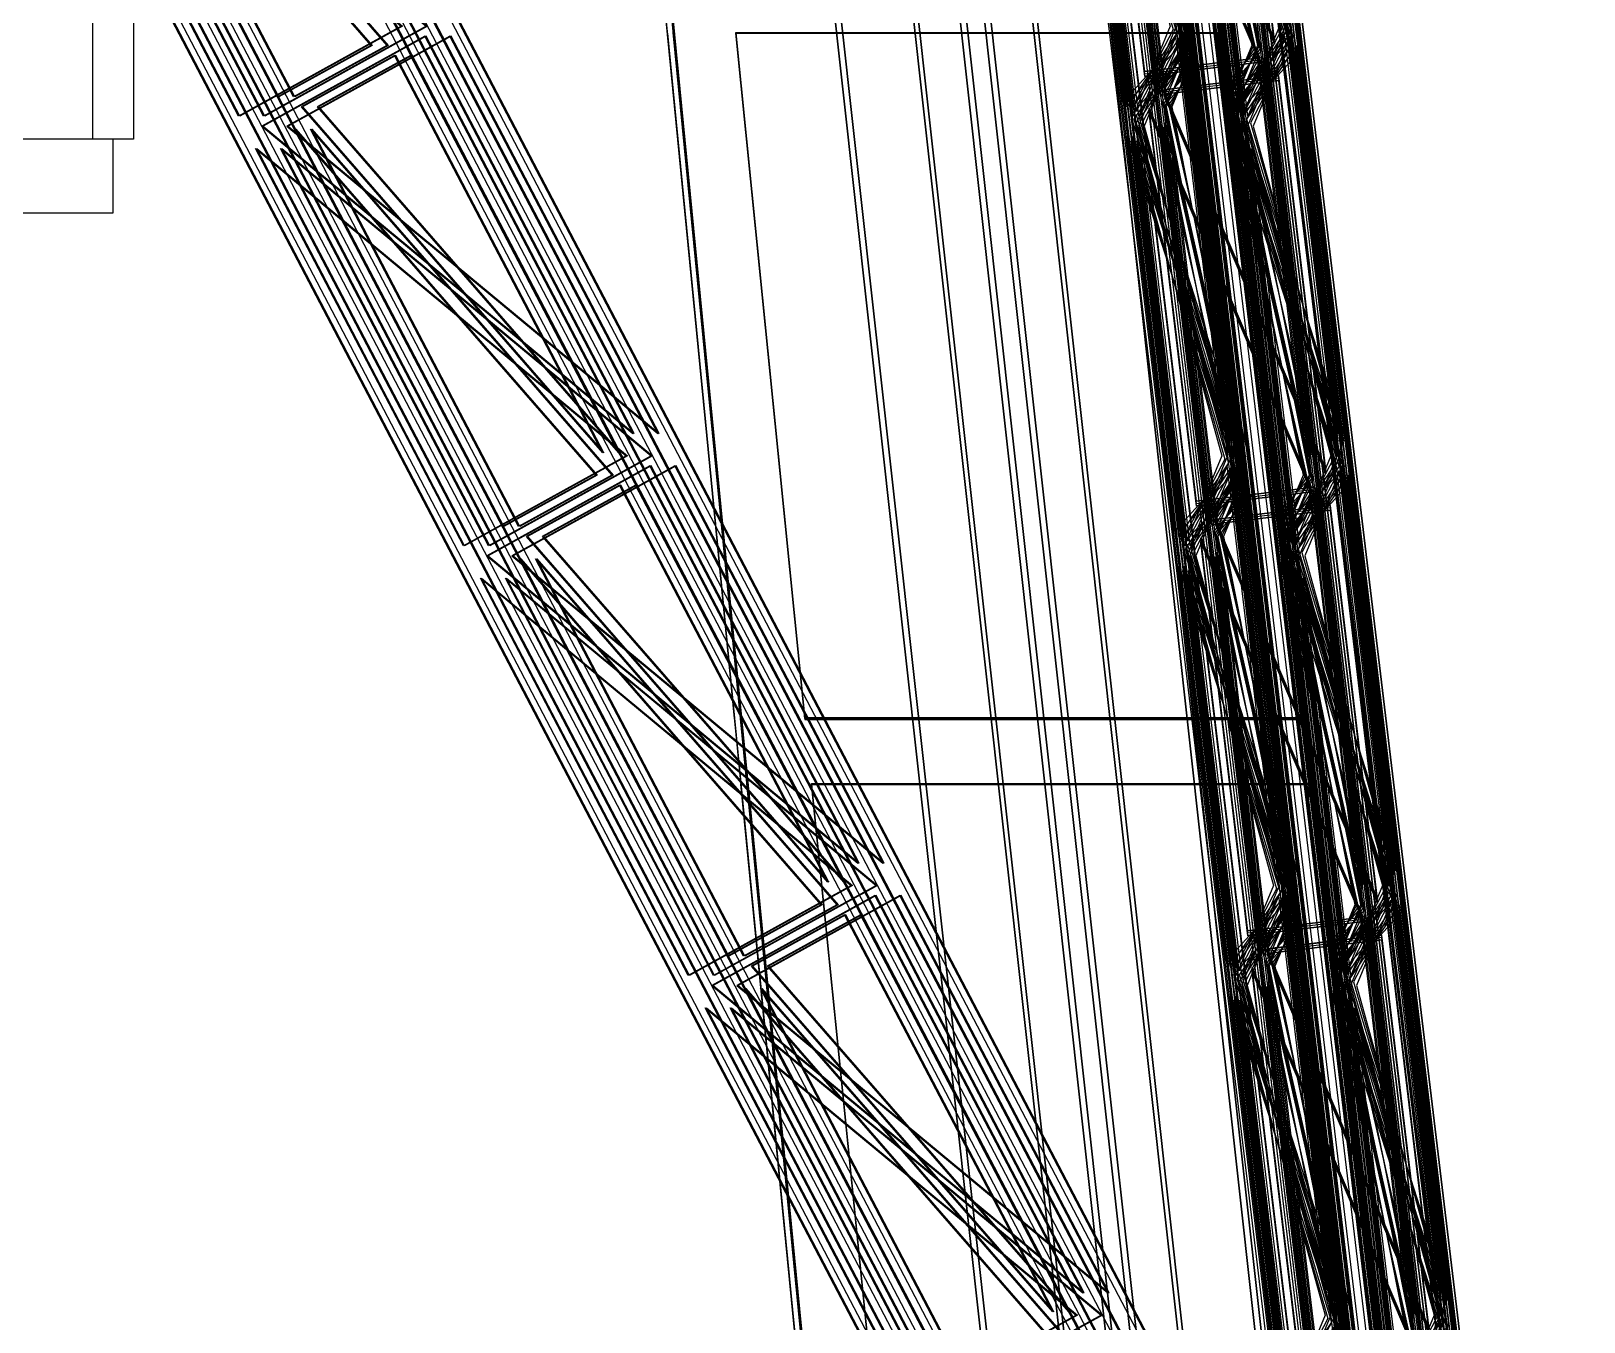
# Model space of a CAD drawing. Header units: millimetres. Extents: x -48000 to 1060615, y -2000 to 333000.
# Drawn here: x 9077 to 13294, y 108451 to 111956 of the extents above; entities that cross this region are included whole.
import ezdxf

# ---------------------------------------------------------------- set-up
doc = ezdxf.new("R2010")
doc.units = ezdxf.units.MM
doc.layers.add('D-STR-CORE', color=7, linetype='Continuous', lineweight=25)
doc.layers.add('D-STR-STRC', color=7, linetype='Continuous', lineweight=25)

msp = doc.modelspace()

# ---------------------------------------------------------------- linework, layer by layer
at = {"layer": 'D-STR-CORE'}
for points in [[(9245, 111662.5), (9245, 112812.5), (9355, 112812.5), (9355, 111662.5)], [(4700, 111462.5), (9300, 111462.5), (9300, 111662.5), (4700, 111662.5)]]:
    msp.add_lwpolyline(points, close=True, dxfattribs=at)
at = {"layer": 'D-STR-STRC'}
for points in [[(13222.94, 106151.46), (12673.42, 105848.54), (5341.21, 119848.54), (5890.73, 120151.46)], [(13226.52, 106151.46), (12676.99, 105848.54), (5344.78, 119848.54), (5894.31, 120151.46)], [(13290.86, 106151.46), (12741.33, 105848.54), (5409.12, 119848.54), (5958.65, 120151.46)], [(13294.43, 106151.46), (12744.91, 105848.54), (5412.7, 119848.54), (5962.22, 120151.46)], [(12914.61, 106124.21), (12746.51, 105875.79), (11066.01, 119875.79), (11234.12, 120124.21)], [(12901.35, 106138.24), (12756.71, 105861.76), (11076.21, 119861.76), (11220.86, 120138.24)], [(12929.95, 106124.21), (12761.84, 105875.79), (11081.35, 119875.79), (11249.45, 120124.21)], [(12890.94, 106151.46), (12764.99, 105848.54), (11084.5, 119848.54), (11210.45, 120151.46)], [(12916.84, 106138.24), (12772.2, 105861.76), (11091.7, 119861.76), (11236.35, 120138.24)], [(12906.54, 106151.46), (12780.59, 105848.54), (11100.1, 119848.54), (11226.04, 120151.46)], [(13206.01, 106124.21), (13037.9, 105875.79), (11357.4, 119875.79), (11525.51, 120124.21)], [(13195.65, 106138.24), (13051.01, 105861.76), (11370.51, 119861.76), (11515.16, 120138.24)], [(13221.34, 106124.21), (13053.24, 105875.79), (11372.74, 119875.79), (11540.85, 120124.21)], [(13187.26, 106151.46), (13061.31, 105848.54), (11380.82, 119848.54), (11506.76, 120151.46)], [(13211.14, 106138.24), (13066.5, 105861.76), (11386, 119861.76), (11530.65, 120138.24)], [(13202.85, 106151.46), (13076.91, 105848.54), (11396.41, 119848.54), (11522.36, 120151.46)], [(13140.78, 106099.4), (12780.16, 105900.6), (5447.94, 119900.6), (5808.57, 120099.4)], [(13144.35, 106099.4), (12783.73, 105900.6), (5451.52, 119900.6), (5812.14, 120099.4)], [(13184.12, 106099.4), (12823.49, 105900.6), (5491.28, 119900.6), (5851.91, 120099.4)], [(13187.69, 106099.4), (12827.07, 105900.6), (5494.86, 119900.6), (5855.48, 120099.4)], [(12932.02, 106109.46), (12733.72, 105890.54), (11053.23, 119890.54), (11251.53, 120109.46)], [(12947.13, 106109.46), (12748.83, 105890.54), (11068.33, 119890.54), (11266.63, 120109.46)], [(12938.44, 106081.51), (12828.12, 105918.49), (11147.62, 119918.49), (11257.94, 120081.51)], [(12929.74, 106090.72), (12834.81, 105909.28), (11154.32, 119909.28), (11249.24, 120090.72)], [(12922.91, 106099.4), (12840.25, 105900.6), (11159.76, 119900.6), (11242.41, 120099.4)], [(12953.78, 106081.51), (12843.46, 105918.49), (11162.96, 119918.49), (11273.28, 120081.51)], [(12945.23, 106090.72), (12850.3, 105909.28), (11169.81, 119909.28), (11264.73, 120090.72)], [(12938.5, 106099.4), (12855.85, 105900.6), (11175.35, 119900.6), (11258.01, 120099.4)], [(13124.39, 106081.51), (13014.07, 105918.49), (11333.58, 119918.49), (11443.9, 120081.51)], [(13219.02, 106109.46), (13020.72, 105890.54), (11340.23, 119890.54), (11538.53, 120109.46)], [(13117.55, 106090.72), (13022.62, 105909.28), (11342.13, 119909.28), (11437.05, 120090.72)], [(13112, 106099.4), (13029.35, 105900.6), (11348.85, 119900.6), (11431.51, 120099.4)], [(13139.73, 106081.51), (13029.41, 105918.49), (11348.91, 119918.49), (11459.23, 120081.51)], [(13234.13, 106109.46), (13035.83, 105890.54), (11355.33, 119890.54), (11553.63, 120109.46)], [(13133.04, 106090.72), (13038.11, 105909.28), (11357.62, 119909.28), (11452.54, 120090.72)], [(13127.6, 106099.4), (13044.94, 105900.6), (11364.45, 119900.6), (11447.1, 120099.4)], [(13202.36, 106032.72), (12765.49, 105980.46), (11084.99, 119980.46), (11521.87, 120032.72)], [(13202.36, 106032.72), (12765.49, 105980.46), (11084.99, 119980.46), (11521.87, 120032.72)], [(13202.36, 106031.76), (12765.49, 105979.51), (11084.99, 119979.51), (11521.87, 120031.76)], [(13202.36, 106031.76), (12765.49, 105979.51), (11084.99, 119979.51), (11521.87, 120031.76)], [(12949.86, 106071.84), (12819.73, 105928.16), (11139.23, 119928.16), (11269.37, 120071.84)], [(12964.97, 106071.84), (12834.84, 105928.16), (11154.34, 119928.16), (11284.47, 120071.84)], [(13133.01, 106071.84), (13002.88, 105928.16), (11322.38, 119928.16), (11452.52, 120071.84)], [(13148.12, 106071.84), (13017.99, 105928.16), (11337.49, 119928.16), (11467.62, 120071.84)], [(13202.36, 106020.49), (12765.49, 105968.24), (11084.99, 119968.24), (11521.87, 120020.49)], [(13202.36, 106020.49), (12765.49, 105968.24), (11084.99, 119968.24), (11521.87, 120020.49)], [(13202.36, 106019.54), (12765.49, 105967.28), (11084.99, 119967.28), (11521.87, 120019.54)], [(13202.36, 106019.54), (12765.49, 105967.28), (11084.99, 119967.28), (11521.87, 120019.54)], [(13202.36, 106026.22), (12765.49, 105973.78), (11085, 119973.78), (11521.86, 120026.22)], [(13232.4, 105922.53), (11396.19, 105922.53), (10596.41, 114080.59), (12223.75, 114080.59)], [(13232.4, 105920.97), (11396.19, 105920.97), (10596.41, 114079.03), (12223.75, 114079.03)], [(11396.19, 105919.01), (13232.4, 105919.01), (12223.75, 114077.07), (10596.41, 114077.07)], [(11412.11, 105922.53), (11412.11, 105922.53), (10612.33, 114080.59), (10612.33, 114080.59)], [(11929.02, 105956.07), (12325.37, 106043.93), (11438.68, 114043.93), (11042.34, 113956.07)], [(12325.37, 106043.93), (11929.02, 105956.07), (11042.34, 113956.07), (11438.68, 114043.93)], [(12342.34, 106043.93), (12150.45, 106001.39), (11263.77, 114001.39), (11455.65, 114043.93)], [(12150.45, 106001.39), (12342.34, 106043.93), (11455.65, 114043.93), (11263.77, 114001.39)], [(12681.97, 106043.93), (12285.63, 105956.07), (11398.94, 113956.07), (11795.29, 114043.93)], [(12285.63, 105956.07), (12681.97, 106043.93), (11795.29, 114043.93), (11398.94, 113956.07)], [(12325.37, 106043.93), (12342.34, 106043.93), (11455.65, 114043.93), (11438.68, 114043.93)], [(12342.34, 106043.93), (12325.37, 106043.93), (11438.68, 114043.93), (11455.65, 114043.93)], [(12473.12, 106001.39), (12665, 106043.93), (11778.32, 114043.93), (11586.43, 114001.39)], [(12665, 106043.93), (12473.12, 106001.39), (11586.43, 114001.39), (11778.32, 114043.93)], [(12665, 106043.93), (12681.97, 106043.93), (11795.29, 114043.93), (11778.32, 114043.93)], [(12681.97, 106043.93), (12665, 106043.93), (11778.32, 114043.93), (11795.29, 114043.93)], [(13216.52, 105919.01), (13216.52, 105919.01), (12207.88, 114077.07), (12207.88, 114077.07)], [(12150.45, 106001.39), (12473.12, 106001.39), (11586.43, 114001.39), (11263.77, 114001.39)], [(12473.12, 106001.39), (12150.45, 106001.39), (11263.77, 114001.39), (11586.43, 114001.39)], [(12137.88, 105998.61), (11945.99, 105956.07), (11059.31, 113956.07), (11251.19, 113998.61)], [(11945.99, 105956.07), (12137.88, 105998.61), (11251.19, 113998.61), (11059.31, 113956.07)], [(12460.54, 105998.61), (12137.88, 105998.61), (11251.19, 113998.61), (11573.86, 113998.61)], [(12137.88, 105998.61), (12460.54, 105998.61), (11573.86, 113998.61), (11251.19, 113998.61)], [(12268.66, 105956.07), (12460.54, 105998.61), (11573.86, 113998.61), (11381.97, 113956.07)], [(12460.54, 105998.61), (12268.66, 105956.07), (11381.97, 113956.07), (11573.86, 113998.61)], [(11945.99, 105956.07), (11929.02, 105956.07), (11042.34, 113956.07), (11059.31, 113956.07)], [(11929.02, 105956.07), (11945.99, 105956.07), (11059.31, 113956.07), (11042.34, 113956.07)], [(12285.63, 105956.07), (12268.66, 105956.07), (11381.97, 113956.07), (11398.94, 113956.07)], [(12268.66, 105956.07), (12285.63, 105956.07), (11398.94, 113956.07), (11381.97, 113956.07)], [(12453.81, 111933.16), (12325.67, 113000.71), (12012.91, 112963.3)], [(12453.81, 111933.16), (12325.67, 113000.71), (12012.91, 112963.3)], [(12453.81, 111932.2), (12325.67, 112999.75), (12012.91, 112962.34)], [(12453.81, 111932.2), (12325.67, 112999.75), (12012.91, 112962.34)], [(12453.81, 111920.93), (12325.67, 112988.49), (12012.91, 112951.08)], [(12453.81, 111920.93), (12325.67, 112988.49), (12012.91, 112951.08)], [(12453.81, 111919.97), (12325.67, 112987.53), (12012.91, 112950.12)], [(12453.81, 111919.97), (12325.67, 112987.53), (12012.91, 112950.12)], [(12453.79, 111926.77), (12325.67, 112994.15), (12012.92, 112956.61)], [(12414.49, 111883.21), (12101.73, 111845.8), (11973.58, 112913.36)], [(12414.49, 111883.21), (12101.73, 111845.8), (11973.58, 112913.36)], [(12414.49, 111882.25), (12101.73, 111844.84), (11973.58, 112912.4)], [(12414.49, 111882.25), (12101.73, 111844.84), (11973.58, 112912.4)], [(12414.48, 111876.73), (12101.72, 111839.18), (11973.6, 112906.56)], [(12414.49, 111870.99), (12101.73, 111833.58), (11973.58, 112901.14)], [(12414.49, 111870.99), (12101.73, 111833.58), (11973.58, 112901.14)], [(12414.49, 111870.03), (12101.73, 111832.62), (11973.58, 112900.18)], [(12414.49, 111870.03), (12101.73, 111832.62), (11973.58, 112900.18)], [(12220.22, 111901.93), (12128.82, 111801.02), (12000.05, 112873.72)], [(12212.86, 111907.2), (12135.38, 111792.69), (12006.4, 112867.2)], [(12207.34, 111912.13), (12140.67, 111784.7), (12011.45, 112861.17)], [(12235.32, 111901.93), (12143.92, 111801.02), (12015.16, 112873.72)], [(12228.2, 111907.2), (12150.71, 111792.69), (12021.74, 112867.2)], [(12222.83, 111912.13), (12156.16, 111784.7), (12026.94, 112861.17)], [(12403.37, 111901.93), (12311.97, 111801.02), (12183.2, 112873.72)], [(12398.82, 111907.2), (12321.33, 111792.69), (12192.35, 112867.2)], [(12418.47, 111901.93), (12327.07, 111801.02), (12198.31, 112873.72)], [(12395.15, 111912.13), (12328.48, 111784.7), (12199.26, 112861.17)], [(12414.15, 111907.2), (12336.67, 111792.69), (12207.69, 112867.2)], [(12410.64, 111912.13), (12343.97, 111784.7), (12214.75, 112861.17)], [(10000.02, 111916.72), (9746.73, 111777.09), (9181.84, 112855.67)], [(10003.6, 111916.72), (9750.3, 111777.09), (9185.42, 112855.67)], [(10043.36, 111916.72), (9790.07, 111777.09), (9225.18, 112855.67)], [(10046.94, 111916.72), (9793.64, 111777.09), (9228.76, 112855.67)], [(12202.38, 111939.56), (12042.81, 111763.39), (11914.05, 112836.09)], [(12189.04, 111949.89), (12053.77, 111750), (11924.79, 112824.5)], [(12217.48, 111939.56), (12057.91, 111763.39), (11929.15, 112836.09)], [(12204.38, 111949.89), (12069.1, 111750), (11940.12, 112824.5)], [(12203.06, 111916.72), (12145.01, 111777.09), (12015.54, 112855.67)], [(12218.66, 111916.72), (12160.61, 111777.09), (12031.14, 112855.67)], [(12489.38, 111939.56), (12329.81, 111763.39), (12201.05, 112836.09)], [(12392.16, 111916.72), (12334.11, 111777.09), (12204.64, 112855.67)], [(12504.48, 111939.56), (12344.91, 111763.39), (12216.15, 112836.09)], [(12480.43, 111949.89), (12345.16, 111750), (12216.18, 112824.5)], [(12407.76, 111916.72), (12349.7, 111777.09), (12220.23, 112855.67)], [(12495.77, 111949.89), (12360.49, 111750), (12231.52, 112824.5)], [(10082.18, 111968.79), (9639.99, 111725.03), (9075.11, 112803.61)], [(10085.76, 111968.79), (9643.56, 111725.03), (9078.68, 112803.61)], [(10150.1, 111968.79), (9707.9, 111725.03), (9143.02, 112803.61)], [(10153.67, 111968.79), (9711.48, 111725.03), (9146.6, 112803.61)], [(12178.96, 111959.65), (12062.56, 111737.18), (11933.35, 112813.66)], [(12171.1, 111968.79), (12069.75, 111725.03), (11940.28, 112803.61)], [(12194.45, 111959.65), (12078.05, 111737.18), (11948.84, 112813.66)], [(12186.7, 111968.79), (12085.35, 111725.03), (11955.88, 112803.61)], [(12473.26, 111959.65), (12356.86, 111737.18), (12227.65, 112813.66)], [(12467.42, 111968.79), (12366.07, 111725.03), (12236.6, 112803.61)], [(12488.75, 111959.65), (12372.35, 111737.18), (12243.14, 112813.66)], [(12483.01, 111968.79), (12381.66, 111725.03), (12252.2, 112803.61)], [(10711.08, 110863.06), (10146.2, 111941.64), (9704, 111697.88)], [(10714.65, 110863.06), (10149.77, 111941.64), (9707.58, 111697.88)], [(10778.99, 110863.06), (10214.11, 111941.64), (9771.92, 111697.88)], [(10782.57, 110863.06), (10217.69, 111941.64), (9775.49, 111697.88)], [(10987.57, 110089.02), (10987.57, 110089.02), (10805.08, 111950.49), (10805.08, 111950.49)], [(11003.49, 110090.58), (11003.49, 110090.58), (10821, 111952.05), (10821, 111952.05)], [(11178.89, 110088.78), (12525.8, 110088.78), (12300.87, 111950.74), (10991.08, 111950.74)], [(11178.89, 110086.81), (12525.8, 110086.81), (12300.87, 111948.77), (10991.08, 111948.77)], [(12525.77, 110090.58), (11178.87, 110090.58), (10991.11, 111952.05), (12300.89, 111952.05)], [(12525.77, 110089.02), (11178.87, 110089.02), (10991.11, 111950.49), (12300.89, 111950.49)], [(12315.24, 110863.06), (12185.77, 111941.64), (12084.42, 111697.88)], [(12330.84, 110863.06), (12201.37, 111941.64), (12100.02, 111697.88)], [(12611.56, 110863.06), (12482.09, 111941.64), (12380.74, 111697.88)], [(12627.15, 110863.06), (12497.68, 111941.64), (12396.34, 111697.88)], [(12701.22, 110086.81), (12701.22, 110086.81), (12471.01, 111948.77), (12471.01, 111948.77)], [(12717.1, 110088.78), (12717.1, 110088.78), (12486.89, 111950.74), (12486.89, 111950.74)], [(12351.29, 110830.57), (12222.52, 111903.27), (12062.96, 111727.1)], [(12335.92, 110842.16), (12206.94, 111916.67), (12071.67, 111716.78)], [(12366.39, 110830.57), (12237.63, 111903.27), (12078.06, 111727.1)], [(12324.3, 110853.01), (12195.08, 111929.49), (12078.69, 111707.01)], [(12351.26, 110842.16), (12222.28, 111916.67), (12087.01, 111716.78)], [(12339.79, 110853.01), (12210.57, 111929.49), (12094.18, 111707.01)], [(12638.28, 110830.57), (12509.52, 111903.27), (12349.95, 111727.1)], [(12627.31, 110842.16), (12498.33, 111916.67), (12363.06, 111716.78)], [(12653.39, 110830.57), (12524.63, 111903.27), (12365.06, 111727.1)], [(12618.6, 110853.01), (12489.38, 111929.49), (12372.99, 111707.01)], [(12642.65, 110842.16), (12513.67, 111916.67), (12378.4, 111716.78)], [(12634.09, 110853.01), (12504.87, 111929.49), (12388.48, 111707.01)], [(10628.92, 110810.99), (10064.03, 111889.57), (9810.74, 111749.94)], [(10632.49, 110810.99), (10067.61, 111889.57), (9814.31, 111749.94)], [(10672.26, 110810.99), (10107.37, 111889.57), (9854.08, 111749.94)], [(10675.83, 110810.99), (10110.95, 111889.57), (9857.65, 111749.94)], [(12369.13, 110792.95), (12240.37, 111865.64), (12148.96, 111764.73)], [(12359.75, 110799.47), (12230.77, 111873.97), (12153.28, 111759.47)], [(12352.68, 110805.49), (12223.47, 111881.97), (12156.79, 111754.53)], [(12347.2, 110810.99), (12217.73, 111889.57), (12159.68, 111749.94)], [(12384.23, 110792.95), (12255.47, 111865.64), (12164.07, 111764.73)], [(12375.08, 110799.47), (12246.1, 111873.97), (12168.62, 111759.47)], [(12368.17, 110805.49), (12238.96, 111881.97), (12172.28, 111754.53)], [(12362.8, 110810.99), (12233.33, 111889.57), (12175.28, 111749.94)], [(12552.28, 110792.95), (12423.52, 111865.64), (12332.11, 111764.73)], [(12545.7, 110799.47), (12416.72, 111873.97), (12339.24, 111759.47)], [(12540.49, 110805.49), (12411.28, 111881.97), (12344.6, 111754.53)], [(12567.38, 110792.95), (12438.62, 111865.64), (12347.22, 111764.73)], [(12536.3, 110810.99), (12406.83, 111889.57), (12348.78, 111749.94)], [(12561.04, 110799.47), (12432.06, 111873.97), (12354.57, 111759.47)], [(12555.98, 110805.49), (12426.77, 111881.97), (12360.09, 111754.53)], [(12551.89, 110810.99), (12422.43, 111889.57), (12364.37, 111749.94)], [(12593.86, 110766.49), (12465.71, 111834.04), (12152.95, 111796.64)], [(12593.86, 110766.49), (12465.71, 111834.04), (12152.95, 111796.64)], [(12593.86, 110765.53), (12465.71, 111833.09), (12152.95, 111795.68)], [(12593.86, 110765.53), (12465.71, 111833.09), (12152.95, 111795.68)], [(12593.86, 110754.27), (12465.71, 111821.82), (12152.95, 111784.41)], [(12593.86, 110754.27), (12465.71, 111821.82), (12152.95, 111784.41)], [(12593.86, 110753.31), (12465.71, 111820.86), (12152.95, 111783.46)], [(12593.86, 110753.31), (12465.71, 111820.86), (12152.95, 111783.46)], [(12593.84, 110760.1), (12465.71, 111827.48), (12152.96, 111789.94)], [(12554.53, 110716.54), (12241.77, 110679.14), (12113.62, 111746.69)], [(12554.53, 110716.54), (12241.77, 110679.14), (12113.62, 111746.69)], [(12554.53, 110715.59), (12241.77, 110678.18), (12113.62, 111745.73)], [(12554.53, 110715.59), (12241.77, 110678.18), (12113.62, 111745.73)], [(12554.53, 110704.32), (12241.77, 110666.91), (12113.62, 111734.47)], [(12554.53, 110704.32), (12241.77, 110666.91), (12113.62, 111734.47)], [(12554.53, 110703.36), (12241.77, 110665.96), (12113.62, 111733.51)], [(12554.53, 110703.36), (12241.77, 110665.96), (12113.62, 111733.51)], [(12554.52, 110710.06), (12241.77, 110672.52), (12113.64, 111739.9)], [(10611.04, 110750.06), (10357.74, 110610.43), (9792.86, 111689.01)], [(10614.61, 110750.06), (10361.32, 110610.43), (9796.44, 111689.01)], [(10654.38, 110750.06), (10401.08, 110610.43), (9836.2, 111689.01)], [(10657.95, 110750.06), (10404.66, 110610.43), (9839.77, 111689.01)], [(12360.26, 110735.27), (12268.86, 110634.36), (12140.09, 111707.05)], [(12352.91, 110740.53), (12275.42, 110626.03), (12146.44, 111700.53)], [(12347.38, 110745.47), (12280.71, 110618.03), (12151.5, 111694.51)], [(12375.37, 110735.27), (12283.96, 110634.36), (12155.2, 111707.05)], [(12343.1, 110750.06), (12285.05, 110610.43), (12155.58, 111689.01)], [(12368.24, 110740.53), (12290.76, 110626.03), (12161.78, 111700.53)], [(12362.87, 110745.47), (12296.2, 110618.03), (12166.99, 111694.51)], [(12358.7, 110750.06), (12300.65, 110610.43), (12171.18, 111689.01)], [(12543.41, 110735.27), (12452.01, 110634.36), (12323.25, 111707.05)], [(12538.86, 110740.53), (12461.37, 110626.03), (12332.39, 111700.53)], [(12558.52, 110735.27), (12467.11, 110634.36), (12338.35, 111707.05)], [(12535.19, 110745.47), (12468.52, 110618.03), (12339.31, 111694.51)], [(12532.2, 110750.06), (12474.15, 110610.43), (12344.68, 111689.01)], [(12554.2, 110740.53), (12476.71, 110626.03), (12347.73, 111700.53)], [(12550.68, 110745.47), (12484.01, 110618.03), (12354.8, 111694.51)], [(12547.8, 110750.06), (12489.74, 110610.43), (12360.28, 111689.01)], [(12342.42, 110772.9), (12182.85, 110596.73), (12054.09, 111669.43)], [(12329.08, 110783.22), (12193.81, 110583.33), (12064.83, 111657.84)], [(12357.52, 110772.9), (12197.96, 110596.73), (12069.19, 111669.43)], [(12319, 110792.99), (12202.61, 110570.51), (12073.39, 111646.99)], [(12344.42, 110783.22), (12209.14, 110583.33), (12080.16, 111657.84)], [(12334.49, 110792.99), (12218.1, 110570.51), (12088.88, 111646.99)], [(12629.42, 110772.9), (12469.85, 110596.73), (12341.09, 111669.43)], [(12644.52, 110772.9), (12484.95, 110596.73), (12356.19, 111669.43)], [(12620.47, 110783.22), (12485.2, 110583.33), (12356.22, 111657.84)], [(12613.3, 110792.99), (12496.91, 110570.51), (12367.69, 111646.99)], [(12635.81, 110783.22), (12500.54, 110583.33), (12371.56, 111657.84)], [(12628.79, 110792.99), (12512.39, 110570.51), (12383.18, 111646.99)], [(10693.2, 110802.12), (10251.01, 110558.36), (9686.12, 111636.94)], [(10696.78, 110802.12), (10254.58, 110558.36), (9689.7, 111636.94)], [(10761.12, 110802.12), (10318.92, 110558.36), (9754.04, 111636.94)], [(10764.69, 110802.12), (10322.5, 110558.36), (9757.61, 111636.94)], [(12311.14, 110802.12), (12209.79, 110558.36), (12080.33, 111636.94)], [(12326.74, 110802.12), (12225.39, 110558.36), (12095.92, 111636.94)], [(12607.46, 110802.12), (12506.11, 110558.36), (12376.64, 111636.94)], [(12623.05, 110802.12), (12521.71, 110558.36), (12392.24, 111636.94)], [(11322.1, 109696.39), (10757.21, 110774.97), (10315.02, 110531.21)], [(11325.67, 109696.39), (10760.79, 110774.97), (10318.59, 110531.21)], [(11390.01, 109696.39), (10825.13, 110774.97), (10382.93, 110531.21)], [(11393.59, 109696.39), (10828.7, 110774.97), (10386.51, 110531.21)], [(12464.34, 109686.34), (12335.12, 110762.82), (12218.73, 110540.35)], [(12455.28, 109696.39), (12325.81, 110774.97), (12224.46, 110531.21)], [(12479.83, 109686.34), (12350.61, 110762.82), (12234.22, 110540.35)], [(12470.88, 109696.39), (12341.41, 110774.97), (12240.06, 110531.21)], [(12758.64, 109686.34), (12629.42, 110762.82), (12513.03, 110540.35)], [(12751.6, 109696.39), (12622.13, 110774.97), (12520.78, 110531.21)], [(12774.13, 109686.34), (12644.91, 110762.82), (12528.52, 110540.35)], [(12767.19, 109696.39), (12637.73, 110774.97), (12536.38, 110531.21)], [(11239.93, 109644.33), (10675.05, 110722.91), (10421.76, 110583.28)], [(11243.51, 109644.33), (10678.63, 110722.91), (10425.33, 110583.28)], [(11283.27, 109644.33), (10718.39, 110722.91), (10465.1, 110583.28)], [(11286.85, 109644.33), (10721.97, 110722.91), (10468.67, 110583.28)], [(12491.33, 109663.91), (12362.57, 110736.61), (12203, 110560.44)], [(12475.96, 109675.5), (12346.98, 110750), (12211.71, 110550.11)], [(12506.43, 109663.91), (12377.67, 110736.61), (12218.1, 110560.44)], [(12491.3, 109675.5), (12362.32, 110750), (12227.05, 110550.11)], [(12492.72, 109638.83), (12363.51, 110715.3), (12296.84, 110587.87)], [(12487.24, 109644.33), (12357.78, 110722.91), (12299.72, 110583.28)], [(12508.21, 109638.83), (12379, 110715.3), (12312.33, 110587.87)], [(12502.84, 109644.33), (12373.37, 110722.91), (12315.32, 110583.28)], [(12680.53, 109638.83), (12551.32, 110715.3), (12484.65, 110587.87)], [(12676.34, 109644.33), (12546.87, 110722.91), (12488.82, 110583.28)], [(12778.33, 109663.91), (12649.56, 110736.61), (12489.99, 110560.44)], [(12696.02, 109638.83), (12566.81, 110715.3), (12500.14, 110587.87)], [(12767.35, 109675.5), (12638.38, 110750), (12503.1, 110550.11)], [(12691.94, 109644.33), (12562.47, 110722.91), (12504.41, 110583.28)], [(12793.43, 109663.91), (12664.67, 110736.61), (12505.1, 110560.44)], [(12782.69, 109675.5), (12653.71, 110750), (12518.44, 110550.11)], [(12509.17, 109626.28), (12380.41, 110698.98), (12289, 110598.07)], [(12733.9, 109599.82), (12605.75, 110667.38), (12292.99, 110629.97)], [(12733.9, 109599.82), (12605.75, 110667.38), (12292.99, 110629.97)], [(12499.79, 109632.8), (12370.81, 110707.31), (12293.32, 110592.8)], [(12524.27, 109626.28), (12395.51, 110698.98), (12304.11, 110598.07)], [(12515.13, 109632.8), (12386.15, 110707.31), (12308.66, 110592.8)], [(12692.32, 109626.28), (12563.56, 110698.98), (12472.15, 110598.07)], [(12685.74, 109632.8), (12556.76, 110707.31), (12479.28, 110592.8)], [(12707.42, 109626.28), (12578.66, 110698.98), (12487.26, 110598.07)], [(12701.08, 109632.8), (12572.1, 110707.31), (12494.61, 110592.8)], [(12733.9, 109598.86), (12605.75, 110666.42), (12292.99, 110629.01)], [(12733.9, 109598.86), (12605.75, 110666.42), (12292.99, 110629.01)], [(12733.9, 109587.6), (12605.75, 110655.16), (12292.99, 110617.75)], [(12733.9, 109587.6), (12605.75, 110655.16), (12292.99, 110617.75)], [(12733.9, 109586.64), (12605.75, 110654.2), (12292.99, 110616.79)], [(12733.9, 109586.64), (12605.75, 110654.2), (12292.99, 110616.79)], [(12733.88, 109593.44), (12605.75, 110660.82), (12293, 110623.27)], [(12694.57, 109549.88), (12381.81, 109512.47), (12253.66, 110580.03)], [(12694.57, 109549.88), (12381.81, 109512.47), (12253.66, 110580.03)], [(12694.57, 109548.92), (12381.81, 109511.51), (12253.66, 110579.07)], [(12694.57, 109548.92), (12381.81, 109511.51), (12253.66, 110579.07)], [(12694.57, 109537.66), (12381.81, 109500.25), (12253.66, 110567.8)], [(12694.57, 109537.66), (12381.81, 109500.25), (12253.66, 110567.8)], [(12694.57, 109536.7), (12381.81, 109499.29), (12253.66, 110566.84)], [(12694.57, 109536.7), (12381.81, 109499.29), (12253.66, 110566.84)], [(12694.56, 109543.39), (12381.81, 109505.85), (12253.68, 110573.23)], [(11222.06, 109583.39), (10968.76, 109443.76), (10403.88, 110522.34)], [(11225.63, 109583.39), (10972.34, 109443.76), (10407.45, 110522.34)], [(11265.4, 109583.39), (11012.1, 109443.76), (10447.22, 110522.34)], [(11268.97, 109583.39), (11015.67, 109443.76), (10450.79, 110522.34)], [(12482.46, 109606.23), (12322.89, 109430.06), (12194.13, 110502.76)], [(12497.57, 109606.23), (12338, 109430.06), (12209.23, 110502.76)], [(12500.3, 109568.6), (12408.9, 109467.69), (12280.14, 110540.39)], [(12492.95, 109573.86), (12415.46, 109459.36), (12286.48, 110533.87)], [(12487.43, 109578.8), (12420.75, 109451.36), (12291.54, 110527.84)], [(12515.41, 109568.6), (12424, 109467.69), (12295.24, 110540.39)], [(12483.15, 109583.39), (12425.09, 109443.76), (12295.62, 110522.34)], [(12508.28, 109573.86), (12430.8, 109459.36), (12301.82, 110533.87)], [(12502.91, 109578.8), (12436.24, 109451.36), (12307.03, 110527.84)], [(12498.74, 109583.39), (12440.69, 109443.76), (12311.22, 110522.34)], [(12683.45, 109568.6), (12592.05, 109467.69), (12463.29, 110540.39)], [(12678.9, 109573.86), (12601.41, 109459.36), (12472.44, 110533.87)], [(12698.56, 109568.6), (12607.15, 109467.69), (12478.39, 110540.39)], [(12675.24, 109578.8), (12608.56, 109451.36), (12479.35, 110527.84)], [(12769.46, 109606.23), (12609.89, 109430.06), (12481.13, 110502.76)], [(12672.24, 109583.39), (12614.19, 109443.76), (12484.72, 110522.34)], [(12694.24, 109573.86), (12616.75, 109459.36), (12487.77, 110533.87)], [(12690.72, 109578.8), (12624.05, 109451.36), (12494.84, 110527.84)], [(12784.56, 109606.23), (12624.99, 109430.06), (12496.23, 110502.76)], [(12687.84, 109583.39), (12629.78, 109443.76), (12500.32, 110522.34)], [(11304.22, 109635.45), (10862.02, 109391.7), (10297.14, 110470.27)], [(11307.79, 109635.45), (10865.6, 109391.7), (10300.72, 110470.27)], [(11372.13, 109635.45), (10929.94, 109391.7), (10365.06, 110470.27)], [(11375.71, 109635.45), (10933.51, 109391.7), (10368.63, 110470.27)], [(12469.12, 109616.56), (12333.85, 109416.66), (12204.87, 110491.17)], [(12459.04, 109626.32), (12342.65, 109403.84), (12213.43, 110480.32)], [(12484.46, 109616.56), (12349.19, 109416.66), (12220.21, 110491.17)], [(12451.18, 109635.45), (12349.83, 109391.7), (12220.37, 110470.27)], [(12474.53, 109626.32), (12358.14, 109403.84), (12228.92, 110480.32)], [(12466.78, 109635.45), (12365.43, 109391.7), (12235.96, 110470.27)], [(12760.51, 109616.56), (12625.24, 109416.66), (12496.26, 110491.17)], [(12753.34, 109626.32), (12636.95, 109403.84), (12507.73, 110480.32)], [(12775.85, 109616.56), (12640.58, 109416.66), (12511.6, 110491.17)], [(12747.5, 109635.45), (12646.15, 109391.7), (12516.68, 110470.27)], [(12768.83, 109626.32), (12652.44, 109403.84), (12523.22, 110480.32)], [(12763.1, 109635.45), (12661.75, 109391.7), (12532.28, 110470.27)], [(11187.51, 108049.51), (11187.51, 108049.51), (11005.02, 109910.98), (11005.02, 109910.98)], [(11203.44, 108051.07), (11203.44, 108051.07), (11020.95, 109912.54), (11020.95, 109912.54)], [(11384.61, 108049.26), (12772.19, 108049.26), (12547.25, 109911.22), (11196.8, 109911.22)], [(11384.61, 108047.3), (12772.19, 108047.3), (12547.25, 109909.26), (11196.8, 109909.26)], [(12772.16, 108051.07), (11384.59, 108051.07), (11196.83, 109912.54), (12547.28, 109912.54)], [(12772.16, 108049.51), (11384.59, 108049.51), (11196.83, 109910.98), (12547.28, 109910.98)], [(12953.38, 108047.3), (12953.38, 108047.3), (12723.17, 109909.26), (12723.17, 109909.26)], [(12969.26, 108049.26), (12969.26, 108049.26), (12739.05, 109911.22), (12739.05, 109911.22)], [(11933.11, 108529.73), (11368.23, 109608.3), (10926.04, 109364.55)], [(11936.69, 108529.73), (11371.81, 109608.3), (10929.61, 109364.55)], [(12001.03, 108529.73), (11436.15, 109608.3), (10993.95, 109364.55)], [(12004.6, 108529.73), (11439.72, 109608.3), (10997.53, 109364.55)], [(12616, 108508.83), (12487.03, 109583.34), (12351.75, 109383.44)], [(12604.38, 108519.68), (12475.17, 109596.16), (12358.77, 109373.68)], [(12595.32, 108529.73), (12465.85, 109608.3), (12364.51, 109364.55)], [(12631.34, 108508.83), (12502.36, 109583.34), (12367.09, 109383.44)], [(12619.87, 108519.68), (12490.66, 109596.16), (12374.26, 109373.68)], [(12610.92, 108529.73), (12481.45, 109608.3), (12380.1, 109364.55)], [(12907.4, 108508.83), (12778.42, 109583.34), (12643.14, 109383.44)], [(12898.68, 108519.68), (12769.47, 109596.16), (12653.07, 109373.68)], [(12922.73, 108508.83), (12793.75, 109583.34), (12658.48, 109383.44)], [(12891.64, 108529.73), (12762.17, 109608.3), (12660.82, 109364.55)], [(12914.17, 108519.68), (12784.96, 109596.16), (12668.56, 109373.68)], [(12907.23, 108529.73), (12777.77, 109608.3), (12676.42, 109364.55)], [(11850.95, 108477.66), (11286.07, 109556.24), (11032.77, 109416.61)], [(11854.53, 108477.66), (11289.64, 109556.24), (11036.35, 109416.61)], [(11894.29, 108477.66), (11329.41, 109556.24), (11076.11, 109416.61)], [(11897.87, 108477.66), (11332.98, 109556.24), (11079.69, 109416.61)], [(12631.37, 108497.24), (12502.61, 109569.94), (12343.04, 109393.77)], [(12646.47, 108497.24), (12517.71, 109569.94), (12358.14, 109393.77)], [(12649.21, 108459.61), (12520.45, 109532.31), (12429.04, 109431.4)], [(12639.83, 108466.13), (12510.85, 109540.64), (12433.36, 109426.14)], [(12632.77, 108472.16), (12503.55, 109548.64), (12436.88, 109421.2)], [(12627.28, 108477.66), (12497.82, 109556.24), (12439.76, 109416.61)], [(12664.32, 108459.61), (12535.55, 109532.31), (12444.15, 109431.4)], [(12655.17, 108466.13), (12526.19, 109540.64), (12448.7, 109426.14)], [(12648.25, 108472.16), (12519.04, 109548.64), (12452.37, 109421.2)], [(12642.88, 108477.66), (12513.41, 109556.24), (12455.36, 109416.61)], [(12832.36, 108459.61), (12703.6, 109532.31), (12612.19, 109431.4)], [(12825.78, 108466.13), (12696.8, 109540.64), (12619.32, 109426.14)], [(12820.58, 108472.16), (12691.36, 109548.64), (12624.69, 109421.2)], [(12847.47, 108459.61), (12718.7, 109532.31), (12627.3, 109431.4)], [(12816.38, 108477.66), (12686.91, 109556.24), (12628.86, 109416.61)], [(12918.37, 108497.24), (12789.61, 109569.94), (12630.04, 109393.77)], [(12841.12, 108466.13), (12712.14, 109540.64), (12634.66, 109426.14)], [(12836.06, 108472.16), (12706.85, 109548.64), (12640.18, 109421.2)], [(12831.98, 108477.66), (12702.51, 109556.24), (12644.46, 109416.61)], [(12933.47, 108497.24), (12804.71, 109569.94), (12645.14, 109393.77)], [(12873.94, 108433.16), (12745.79, 109500.71), (12433.03, 109463.3)], [(12873.94, 108433.16), (12745.79, 109500.71), (12433.03, 109463.3)], [(12873.94, 108432.2), (12745.79, 109499.75), (12433.03, 109462.34)], [(12873.94, 108432.2), (12745.79, 109499.75), (12433.03, 109462.34)], [(12873.94, 108420.93), (12745.79, 109488.49), (12433.03, 109451.08)], [(12873.94, 108420.93), (12745.79, 109488.49), (12433.03, 109451.08)], [(12873.94, 108419.97), (12745.79, 109487.53), (12433.03, 109450.12)], [(12873.94, 108419.97), (12745.79, 109487.53), (12433.03, 109450.12)], [(12873.92, 108426.77), (12745.8, 109494.15), (12433.04, 109456.61)], [(12834.61, 108383.21), (12521.85, 108345.8), (12393.7, 109413.36)], [(12834.61, 108383.21), (12521.85, 108345.8), (12393.7, 109413.36)], [(12834.61, 108382.25), (12521.85, 108344.84), (12393.7, 109412.4)], [(12834.61, 108382.25), (12521.85, 108344.84), (12393.7, 109412.4)], [(12834.6, 108376.73), (12521.85, 108339.18), (12393.72, 109406.56)], [(12834.61, 108370.99), (12521.85, 108333.58), (12393.7, 109401.14)], [(12834.61, 108370.99), (12521.85, 108333.58), (12393.7, 109401.14)], [(12834.61, 108370.03), (12521.85, 108332.62), (12393.7, 109400.18)], [(12834.61, 108370.03), (12521.85, 108332.62), (12393.7, 109400.18)], [(12640.34, 108401.93), (12548.94, 108301.02), (12420.18, 109373.72)], [(12632.99, 108407.2), (12555.5, 108292.69), (12426.52, 109367.2)], [(12627.47, 108412.13), (12560.79, 108284.7), (12431.58, 109361.17)], [(12655.45, 108401.93), (12564.04, 108301.02), (12435.28, 109373.72)], [(12648.32, 108407.2), (12570.84, 108292.69), (12441.86, 109367.2)], [(12642.96, 108412.13), (12576.28, 108284.7), (12447.07, 109361.17)], [(12823.49, 108401.93), (12732.09, 108301.02), (12603.33, 109373.72)], [(12818.94, 108407.2), (12741.46, 108292.69), (12612.48, 109367.2)], [(12838.6, 108401.93), (12747.19, 108301.02), (12618.43, 109373.72)], [(12815.28, 108412.13), (12748.6, 108284.7), (12619.39, 109361.17)], [(12834.28, 108407.2), (12756.79, 108292.69), (12627.81, 109367.2)], [(12830.77, 108412.13), (12764.09, 108284.7), (12634.88, 109361.17)], [(11833.07, 108416.72), (11579.78, 108277.09), (11014.9, 109355.67)], [(11836.65, 108416.72), (11583.35, 108277.09), (11018.47, 109355.67)], [(11876.41, 108416.72), (11623.12, 108277.09), (11058.24, 109355.67)], [(11879.99, 108416.72), (11626.69, 108277.09), (11061.81, 109355.67)], [(12622.5, 108439.56), (12462.93, 108263.39), (12334.17, 109336.09)], [(12609.16, 108449.89), (12473.89, 108250), (12344.91, 109324.5)], [(12637.61, 108439.56), (12478.04, 108263.39), (12349.28, 109336.09)], [(12624.5, 108449.89), (12489.23, 108250), (12360.25, 109324.5)], [(12623.19, 108416.72), (12565.13, 108277.09), (12435.67, 109355.67)], [(12638.78, 108416.72), (12580.73, 108277.09), (12451.26, 109355.67)], [(12909.5, 108439.56), (12749.93, 108263.39), (12621.17, 109336.09)], [(12812.28, 108416.72), (12754.23, 108277.09), (12624.76, 109355.67)], [(12924.61, 108439.56), (12765.04, 108263.39), (12636.27, 109336.09)], [(12900.55, 108449.89), (12765.28, 108250), (12636.3, 109324.5)], [(12827.88, 108416.72), (12769.83, 108277.09), (12640.36, 109355.67)], [(12915.89, 108449.89), (12780.62, 108250), (12651.64, 109324.5)], [(11915.24, 108468.79), (11473.04, 108225.03), (10908.16, 109303.61)], [(11918.81, 108468.79), (11476.62, 108225.03), (10911.73, 109303.61)], [(11983.15, 108468.79), (11540.96, 108225.03), (10976.07, 109303.61)], [(11986.73, 108468.79), (11544.53, 108225.03), (10979.65, 109303.61)], [(12599.08, 108459.65), (12482.69, 108237.18), (12353.47, 109313.66)], [(12591.22, 108468.79), (12489.88, 108225.03), (12360.41, 109303.61)], [(12614.57, 108459.65), (12498.18, 108237.18), (12368.96, 109313.66)], [(12606.82, 108468.79), (12505.47, 108225.03), (12376, 109303.61)], [(12893.38, 108459.65), (12776.99, 108237.18), (12647.77, 109313.66)], [(12887.54, 108468.79), (12786.19, 108225.03), (12656.73, 109303.61)], [(12908.87, 108459.65), (12792.48, 108237.18), (12663.26, 109313.66)], [(12903.14, 108468.79), (12801.79, 108225.03), (12672.32, 109303.61)]]:
    msp.add_lwpolyline(points, close=True, dxfattribs=at)
for points in [[(13205.77, 106141.99), (5873.56, 120141.99)], [(13222.94, 106151.46), (5890.73, 120151.46)], [(13277.26, 106141.99), (5945.05, 120141.99)], [(13294.43, 106151.46), (5962.22, 120151.46)], [(12887.01, 106141.99), (11206.51, 120141.99)], [(12890.94, 106151.46), (11210.45, 120151.46)], [(12896.83, 106129.6), (11216.34, 120129.6)], [(12901.35, 106138.24), (11220.86, 120138.24)], [(12909.36, 106116.44), (11228.86, 120116.44)], [(12914.61, 106124.21), (11234.12, 120124.21)], [(13198.92, 106141.99), (11518.42, 120141.99)], [(13202.85, 106151.46), (11522.36, 120151.46)], [(13206.62, 106129.6), (11526.13, 120129.6)], [(13211.14, 106138.24), (11530.65, 120138.24)], [(13216.09, 106116.44), (11535.59, 120116.44)], [(13221.34, 106124.21), (11540.85, 120124.21)], [(13123.61, 106089.93), (5791.4, 120089.93)], [(13140.78, 106099.4), (5808.57, 120099.4)], [(13170.52, 106089.93), (5838.31, 120089.93)], [(13187.69, 106099.4), (5855.48, 120099.4)], [(12918.97, 106089.93), (11238.47, 120089.93)], [(12922.91, 106099.4), (11242.41, 120099.4)], [(12925.22, 106082.08), (11244.72, 120082.08)], [(12925.83, 106102.62), (11245.33, 120102.62)], [(12929.74, 106090.72), (11249.24, 120090.72)], [(12932.02, 106109.46), (11251.53, 120109.46)], [(12933.19, 106073.75), (11252.69, 120073.75)], [(12938.44, 106081.51), (11257.94, 120081.51)], [(13123.66, 106089.93), (11443.17, 120089.93)], [(13127.6, 106099.4), (11447.1, 120099.4)], [(13128.52, 106082.08), (11448.02, 120082.08)], [(13133.04, 106090.72), (11452.54, 120090.72)], [(13134.48, 106073.75), (11453.98, 120073.75)], [(13139.73, 106081.51), (11459.23, 120081.51)], [(13227.93, 106102.62), (11547.43, 120102.62)], [(13234.13, 106109.46), (11553.63, 120109.46)], [(12943.67, 106064.99), (11263.17, 120064.99)], [(12949.86, 106071.84), (11269.37, 120071.84)], [(13141.92, 106064.99), (11461.43, 120064.99)], [(13148.12, 106071.84), (11467.62, 120071.84)], [(13182.5, 106030.34), (11502.01, 120030.34)], [(13182.5, 106030.34), (11502.01, 120030.34)], [(13202.36, 106032.72), (11521.87, 120032.72)], [(13202.36, 106032.72), (11521.87, 120032.72)], [(13182.5, 106023.84), (11502, 120023.84)], [(13182.5, 106017.16), (11502.01, 120017.16)], [(13182.5, 106017.16), (11502.01, 120017.16)], [(13202.36, 106026.22), (11521.86, 120026.22)], [(13202.36, 106019.54), (11521.87, 120019.54)], [(13202.36, 106019.54), (11521.87, 120019.54)], [(12765.49, 105980.46), (11084.99, 119980.46)], [(12765.49, 105980.46), (11084.99, 119980.46)], [(12765.49, 105967.28), (11084.99, 119967.28)], [(12765.49, 105967.28), (11084.99, 119967.28)], [(12765.49, 105973.78), (11085, 119973.78)], [(12785.35, 105982.84), (11104.85, 119982.84)], [(12785.35, 105982.84), (11104.85, 119982.84)], [(12785.35, 105976.16), (11104.85, 119976.16)], [(12785.35, 105969.66), (11104.85, 119969.66)], [(12785.35, 105969.66), (11104.85, 119969.66)], [(12797.33, 105910.07), (5465.12, 119910.07)], [(12844.24, 105910.07), (5512.03, 119910.07)], [(12819.73, 105928.16), (11139.23, 119928.16)], [(12825.93, 105935.01), (11145.43, 119935.01)], [(12828.12, 105918.49), (11147.62, 119918.49)], [(12833.37, 105926.25), (11152.88, 119926.25)], [(12834.81, 105909.28), (11154.32, 119909.28)], [(12839.33, 105917.92), (11158.84, 119917.92)], [(12844.19, 105910.07), (11163.69, 119910.07)], [(13017.99, 105928.16), (11337.49, 119928.16)], [(13024.18, 105935.01), (11343.69, 119935.01)], [(13029.41, 105918.49), (11348.91, 119918.49)], [(13034.66, 105926.25), (11354.17, 119926.25)], [(13038.11, 105909.28), (11357.62, 119909.28)], [(13042.63, 105917.92), (11362.14, 119917.92)], [(13048.88, 105910.07), (11368.39, 119910.07)], [(12780.16, 105900.6), (5447.94, 119900.6)], [(12827.07, 105900.6), (5494.86, 119900.6)], [(12733.72, 105890.54), (11053.23, 119890.54)], [(12739.92, 105897.38), (11059.42, 119897.38)], [(12746.51, 105875.79), (11066.01, 119875.79)], [(12751.76, 105883.56), (11071.27, 119883.56)], [(12756.71, 105861.76), (11076.21, 119861.76)], [(12761.23, 105870.4), (11080.73, 119870.4)], [(12840.25, 105900.6), (11159.76, 119900.6)], [(13035.83, 105890.54), (11355.33, 119890.54)], [(13042.02, 105897.38), (11361.53, 119897.38)], [(13044.94, 105900.6), (11364.45, 119900.6)], [(13053.24, 105875.79), (11372.74, 119875.79)], [(13058.49, 105883.56), (11377.99, 119883.56)], [(13066.5, 105861.76), (11386, 119861.76)], [(13071.02, 105870.4), (11390.52, 119870.4)], [(12673.42, 105848.54), (5341.21, 119848.54)], [(12690.59, 105858.01), (5358.38, 119858.01)], [(12744.91, 105848.54), (5412.7, 119848.54)], [(12762.08, 105858.01), (5429.87, 119858.01)], [(12764.99, 105848.54), (11084.5, 119848.54)], [(12768.93, 105858.01), (11088.44, 119858.01)], [(13076.91, 105848.54), (11396.41, 119848.54)], [(13080.84, 105858.01), (11400.35, 119858.01)], [(11396.19, 105920.97), (10596.41, 114079.03)], [(11396.19, 105920.97), (10596.41, 114079.03)], [(11416.19, 105920.97), (10616.41, 114079.03)], [(13212.4, 105920.97), (12203.75, 114079.03)], [(13232.4, 105920.97), (12223.75, 114079.03)], [(13232.4, 105920.97), (12223.75, 114079.03)]]:
    msp.add_lwpolyline(points, dxfattribs=at)

doc.saveas('drawing.dxf')
